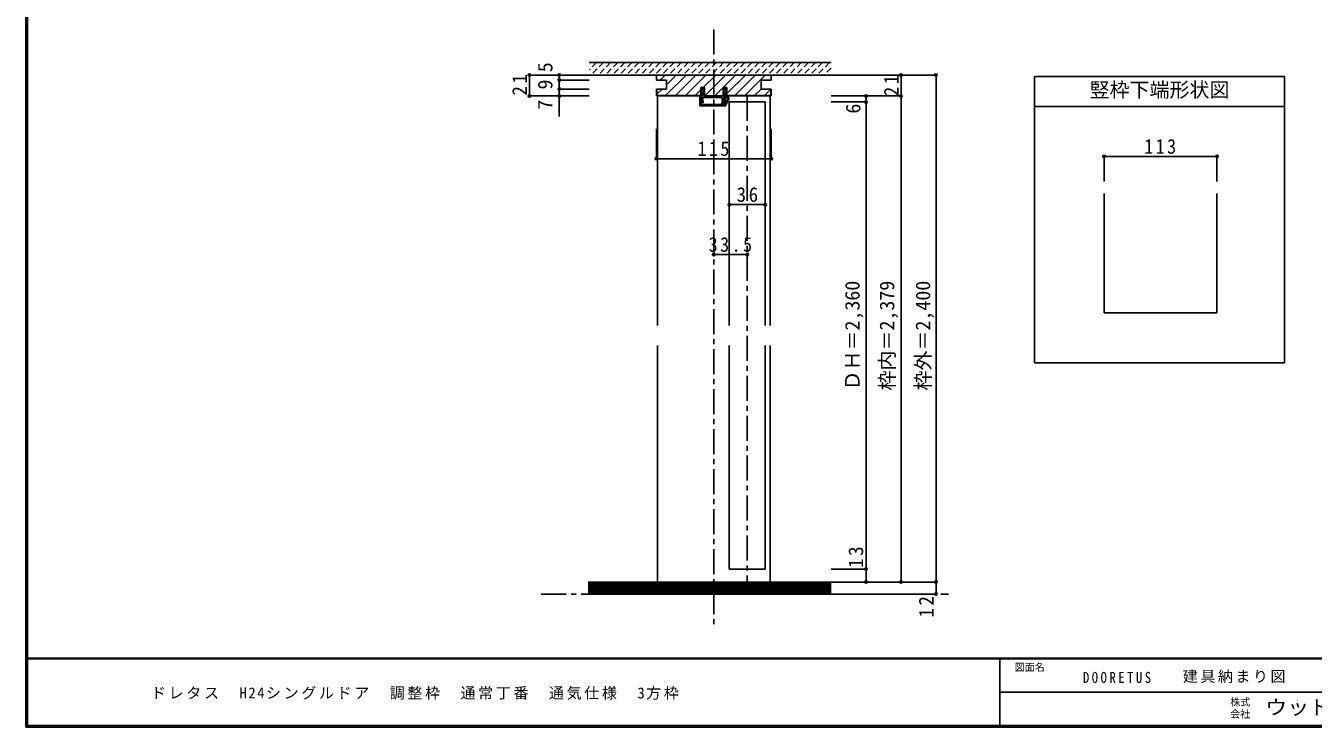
# Model space of a CAD drawing. Units: millimetres at full size, sheet at 1:5. Extents: x -973 to 977, y -718 to 696.
# Drawn here: x -973 to 316, y -701 to 1 of the extents above; entities that cross this region are included whole.
import ezdxf
from ezdxf.enums import TextEntityAlignment as Align

# ---------------------------------------------------------------- set-up
doc = ezdxf.new("R2010")
doc.units = ezdxf.units.MM
doc.header["$LTSCALE"] = 5
doc.header["$PDMODE"] = 32
doc.header["$PDSIZE"] = 2.5
doc.linetypes.add('CHAIN1', pattern=[8, 5, -1, 1, -1])
doc.linetypes.add('DASHED1', pattern=[1.8, 1.2, -0.6])
for name, color, linetype in [('0-0_補助線', 7, 'Continuous'), ('0-1_通り芯', 4, 'DASHED1'), ('0-3_仕上げ', 7, 'Continuous'), ('0-4_枠', 3, 'Continuous'), ('0-6_扉', 6, 'Continuous'), ('0-A_文字', 3, 'Continuous'), ('0-B_寸法', 7, 'Continuous'), ('F-0_補助線', 7, 'Continuous'), ('F-1_枠', 6, 'Continuous'), ('F-A_文字', 7, 'Continuous')]:
    doc.layers.add(name, color=color, linetype=linetype)
doc.styles.add('ＭＳ ゴシック', font='')
doc.styles.get('ＭＳ ゴシック').set_extended_font_data('MS Gothic')

msp = doc.modelspace()

# ---------------------------------------------------------------- linework, layer by layer
at = {"layer": '0-0_補助線', "color": 3}
for p, q in [((-342.047, -48), (-342.047, -53)), ((-227.047, -48), (-342.047, -48)), ((-227.047, -48), (-227.047, -53)), ((-332.047, -53), (-342.047, -53)), ((-332.047, -62), (-342.047, -62)), ((-342.047, -62), (-342.047, -69)), ((-332.047, -53), (-332.047, -62)), ((-271.526, -60.5), (-275.226, -60.5)), ((-275.226, -69), (-275.226, -60.5)), ((-271.526, -60.5), (-271.526, -69)), ((-237.047, -53), (-237.047, -62)), ((-237.047, -53), (-227.047, -53)), ((-227.047, -62), (-237.047, -62)), ((-227.547, -68.5), (-227.547, -62)), ((-227.047, -69), (-227.047, -62)), ((-342.047, -69), (-297.526, -69)), ((-275.226, -69), (-293.826, -69)), ((-227.547, -68.5), (-271.526, -68.5)), ((-227.047, -69), (-271.526, -69))]:
    msp.add_line(p, q, dxfattribs=at)
at = {"layer": '0-0_補助線', "color": 4}
for p, q in [((-338.133, -53), (-333.133, -48)), ((-332.834, -68.5), (-312.334, -48)), ((-331.047, -56.813), (-322.234, -48)), ((-322.935, -68.5), (-302.435, -48)), ((-313.035, -68.5), (-292.535, -48)), ((-295.136, -60.5), (-282.636, -48)), ((-293.236, -68.5), (-272.736, -48)), ((-283.337, -68.5), (-262.837, -48)), ((-271.526, -66.589), (-252.937, -48)), ((-263.538, -68.5), (-243.038, -48)), ((-253.638, -68.5), (-233.138, -48)), ((-341.547, -67.314), (-336.234, -62)), ((-303.136, -68.5), (-297.526, -62.891)), ((-243.739, -68.5), (-237.239, -62)), ((-233.839, -68.5), (-227.547, -62.208)), ((-342.047, -131.745), (-342.047, -101.883)), ((-227.047, -131.745), (-227.047, -101.883)), ((-342.047, -131.745), (-227.047, -131.745)), ((106.19, -129.5), (219.19, -129.5)), ((106.19, -129.5), (106.19, -154.5)), ((219.19, -129.5), (219.19, -154.5))]:
    msp.add_line(p, q, dxfattribs=at)
at = {"layer": '0-0_補助線'}
for p, q in [((-274.926, -64.5), (-273.426, -61.5)), ((-273.426, -61.5), (-271.526, -64.5)), ((-298.676, -78), (-298.676, -69.3)), ((-298.151, -69.102), (-296.701, -71.002)), ((-296.376, -64.5), (-297.526, -64.5)), ((-296.926, -71.5), (-297.176, -71.5)), ((-297.164, -71.887), (-296.69, -73.605)), ((-296.876, -71.5), (-296.626, -71.5)), ((-296.376, -69), (-296.376, -64.5)), ((-295.875, -72.334), (-295.562, -73.195)), ((-295.426, -71), (-295.426, -71.5)), ((-276.676, -70.5), (-294.926, -70.5)), ((-274.176, -69), (-294.876, -69)), ((-275.626, -73.969), (-276.445, -76.592)), ((-276.176, -71), (-276.176, -72.96)), ((-274.331, -74.517), (-275.108, -77.009)), ((-274.926, -64.5), (-274.176, -64.5)), ((-274.776, -70.5), (-274.776, -72.837)), ((-273.676, -70.5), (-274.776, -70.5)), ((-273.376, -71.5), (-274.629, -72.703)), ((-274.226, -73.5), (-274.176, -73.5)), ((-274.176, -64.5), (-274.176, -69)), ((-274.176, -77.5), (-274.176, -73.5)), ((-273.676, -69.7), (-273.676, -70.5)), ((-272.676, -69.7), (-273.676, -69.7)), ((-271.176, -70.4), (-273.676, -70.4)), ((-272.676, -71.5), (-273.376, -71.5)), ((-272.676, -69.7), (-272.676, -64.5)), ((-272.676, -64.5), (-271.526, -64.5)), ((-271.176, -69.7), (-272.676, -69.7)), ((-272.676, -78.5), (-272.676, -71.5)), ((-270.192, -71.991), (-272.676, -76.94)), ((-269.567, -72.305), (-272.676, -78.5)), ((-297.676, -79), (-273.176, -79)), ((-274.176, -77.5), (-297.176, -77.5))]:
    msp.add_line(p, q, dxfattribs=at)
at = {"layer": '0-0_補助線', "color": 6}
msp.add_line((-269.047, -75), (-233.047, -75), dxfattribs=at)
at = {"layer": '0-0_補助線', "color": 3}
for points in [[(-341.547, -62), (-341.547, -68.5), (-297.526, -68.5)], [(-293.826, -69), (-293.826, -60.5), (-297.526, -60.5), (-297.526, -69)]]:
    msp.add_lwpolyline(points, dxfattribs=at)
at = {"layer": '0-0_補助線'}
for points in [[(-294.126, -64.5), (-295.626, -61.5), (-297.526, -64.5)], [(-297.176, -77.5), (-297.176, -75.4), (-295.176, -75.4), (-295.176, -74.2), (-297.176, -74.2), (-297.176, -71.5)], [(-296.376, -69), (-296.626, -69), (-296.626, -71.5)], [(-294.126, -64.5), (-294.876, -64.5), (-294.876, -69)]]:
    msp.add_lwpolyline(points, dxfattribs=at)
for centre, radius, start, end in [((-298.376, -69.3), 0.3, 41.34778, 180), ((-296.876, -71.8), 0.3, 90, 196.79003), ((-296.926, -71.2), 0.3, 270, 41.34778), ((-296.126, -73.4), 0.6, 196.79003, 270), ((-296.126, -73.4), 0.6, 270, 23.33765), ((-296.426, -71.5), 1, 303.47738, 0), ((-294.926, -71), 0.5, 90, 180), ((-276.676, -71), 0.5, 0, 90), ((-275.776, -76.8), 0.7, 162.67017, 342.67017), ((-274.976, -72.96), 1.2, 180, 237.21126), ((-273.976, -72.837), 0.8, 180, 221.40962), ((-274.226, -73), 0.5, 143.61521, 270), ((-275.476, -74.16), 1.2, 342.67017, 41.40962), ((-271.176, -71.5), 1.8, 333.42485, 90), ((-271.176, -71.5), 1.1, 333.42485, 90), ((-297.676, -78), 1, 180, 270), ((-273.176, -78.5), 0.5, 270, 0)]:
    msp.add_arc(centre, radius, start, end, dxfattribs=at)
for p in [(106.19, -129.5), (219.19, -129.5), (-342.047, -131.745), (-227.047, -131.745)]:
    msp.add_point(p, dxfattribs=at)
at = {"layer": '0-1_通り芯', "linetype": 'CHAIN1'}
for p, q in [((-284.547, -2.5), (-284.547, -598.742)), ((-251.047, -69), (-251.047, -555.5)), ((-457.354, -567.5), (-49.599, -567.5))]:
    msp.add_line(p, q, dxfattribs=at)
at = {"layer": '0-1_通り芯'}
for p, q in [((-401.989, -35.5), (-409.2, -42.711)), ((-394.918, -35.5), (-407.418, -48)), ((-387.847, -35.5), (-400.347, -48)), ((-380.776, -35.5), (-393.276, -48)), ((-373.705, -35.5), (-386.205, -48)), ((-366.634, -35.5), (-379.134, -48)), ((-359.563, -35.5), (-372.063, -48)), ((-352.492, -35.5), (-364.992, -48)), ((-345.421, -35.5), (-357.921, -48)), ((-338.35, -35.5), (-350.85, -48)), ((-331.279, -35.5), (-343.779, -48)), ((-324.208, -35.5), (-336.708, -48)), ((-317.136, -35.5), (-329.636, -48)), ((-310.065, -35.5), (-322.565, -48)), ((-302.994, -35.5), (-315.494, -48)), ((-295.923, -35.5), (-308.423, -48)), ((-288.852, -35.5), (-301.352, -48)), ((-281.781, -35.5), (-294.281, -48)), ((-274.71, -35.5), (-287.21, -48)), ((-267.639, -35.5), (-280.139, -48)), ((-260.568, -35.5), (-273.068, -48)), ((-253.497, -35.5), (-265.997, -48)), ((-246.426, -35.5), (-258.926, -48)), ((-239.355, -35.5), (-251.855, -48)), ((-232.284, -35.5), (-244.784, -48)), ((-225.213, -35.5), (-237.713, -48)), ((-218.142, -35.5), (-230.642, -48)), ((-211.07, -35.5), (-223.57, -48)), ((-203.999, -35.5), (-216.499, -48)), ((-196.928, -35.5), (-209.428, -48)), ((-189.857, -35.5), (-202.357, -48)), ((-182.786, -35.5), (-195.286, -48)), ((-175.715, -35.5), (-188.215, -48)), ((-168.644, -35.5), (-181.144, -48)), ((-167.101, -41.029), (-174.073, -48))]:
    msp.add_line(p, q, dxfattribs=at)
at = {"layer": '0-1_通り芯', "color": 2, "linetype": 'Continuous'}
for p, q in [((-409.2, -35.5), (-167.101, -35.5)), ((-409.2, -48), (-167.101, -48))]:
    msp.add_line(p, q, dxfattribs=at)
at = {"layer": '0-3_仕上げ', "color": 2}
for p, q in [((-167.101, -555.5), (-410.459, -555.5)), ((-167.101, -567.5), (-410.459, -567.5))]:
    msp.add_line(p, q, dxfattribs=at)
at = {"layer": '0-3_仕上げ'}
for p, q in [((-167.101, -557), (-410.459, -557)), ((-167.101, -558.5), (-410.459, -558.5)), ((-167.101, -560), (-410.459, -560)), ((-167.101, -561.5), (-410.459, -561.5)), ((-167.101, -563), (-410.459, -563)), ((-167.101, -564.5), (-410.459, -564.5)), ((-167.101, -566), (-410.459, -566))]:
    msp.add_line(p, q, dxfattribs=at)
at = {"layer": '0-4_枠', "color": 4}
for p, q in [((-341.047, -69), (-341.047, -298.75)), ((-228.047, -69), (-228.047, -298.75)), ((-341.047, -318.75), (-341.047, -555.5)), ((-228.047, -318.75), (-228.047, -555.5))]:
    msp.add_line(p, q, dxfattribs=at)
at = {"layer": '0-4_枠'}
for p, q in [((106.19, -166.432), (106.19, -286.007)), ((219.19, -166.432), (219.19, -286.007)), ((106.19, -286.007), (219.19, -286.007))]:
    msp.add_line(p, q, dxfattribs=at)
at = {"layer": '0-6_扉'}
for p, q in [((-269.047, -75), (-269.047, -298.75)), ((-233.047, -75), (-233.047, -298.75)), ((-269.047, -318.75), (-269.047, -542.5)), ((-233.047, -318.75), (-233.047, -542.5)), ((-233.047, -542.5), (-269.047, -542.5))]:
    msp.add_line(p, q, dxfattribs=at)
at = {"layer": '0-A_文字'}
for p, q in [((36.653, -49.5), (36.653, -336.007)), ((286.653, -49.5), (36.653, -49.5)), ((286.653, -49.5), (286.653, -336.007)), ((286.653, -79.5), (36.653, -79.5)), ((286.653, -336.007), (36.653, -336.007))]:
    msp.add_line(p, q, dxfattribs=at)
at = {"layer": '0-B_寸法', "color": 4}
for p, q in [((-469.2, -48), (-409.2, -48)), ((-469.2, -48), (-469.2, -69)), ((-439.2, -48), (-439.2, -89.609)), ((-62.101, -48), (-167.101, -48)), ((-97.101, -48), (-97.101, -555.5)), ((-62.101, -48), (-62.101, -567.5)), ((-439.2, -53), (-409.2, -53)), ((-439.2, -62), (-409.2, -62)), ((-469.2, -69), (-409.2, -69)), ((-97.101, -69), (-167.101, -69)), ((-132.101, -75), (-167.101, -75)), ((-132.101, -69), (-132.101, -555.5)), ((-269.047, -177.691), (-233.047, -177.691)), ((-251.047, -227.691), (-284.547, -227.691)), ((-132.101, -542.5), (-167.101, -542.5)), ((-62.101, -555.5), (-167.101, -555.5)), ((-62.101, -567.5), (-167.101, -567.5))]:
    msp.add_line(p, q, dxfattribs=at)
at = {"layer": '0-B_寸法'}
for p in [(-469.2, -48), (-439.2, -48), (-97.101, -48), (-62.101, -48), (-439.2, -53), (-439.2, -62), (-469.2, -69), (-439.2, -69), (-132.101, -69), (-132.101, -75), (-97.101, -69), (-269.047, -177.691), (-233.047, -177.691), (-284.547, -227.691), (-251.047, -227.691), (-132.101, -542.5), (-132.101, -555.5), (-97.101, -555.5), (-62.101, -555.5), (-62.101, -567.5)]:
    msp.add_point(p, dxfattribs=at)
at = {"layer": 'F-1_枠'}
for p, q in [((-973.347, 695.833), (-973.347, -700.833)), ((-972.514, 695.833), (-972.514, -700.833)), ((-971.68, 695.833), (-971.68, -700.833)), ((976.653, -631.667), (-973.347, -631.667)), ((976.653, -632.5), (-973.347, -632.5)), ((1.653, -632.5), (1.653, -699.167)), ((1.653, -665.833), (974.986, -665.834)), ((976.653, -699.167), (-973.347, -699.167)), ((976.653, -700), (-973.347, -700)), ((976.653, -700.833), (-973.347, -700.833))]:
    msp.add_line(p, q, dxfattribs=at)

# ---------------------------------------------------------------- texts
at = {"layer": '0-0_補助線', "char_height": 14.66, "attachment_point": 7, "style": 'ＭＳ ゴシック'}
for s, insert in [('\\T1.27;\\W0.9;115', (-300.797, -129.245)), ('\\T1.27;\\W0.9;113', (146.44, -127))]:
    msp.add_mtext(s, dxfattribs=dict(at, insert=insert))
at = {"layer": '0-A_文字', "color": 7, "style": 'ＭＳ ゴシック'}
msp.add_text('竪枠下端形状図', height=14.66, dxfattribs=at).set_placement((91.653, -74.5), align=Align.BOTTOM_LEFT)
at = {"layer": '0-B_寸法', "style": 'ＭＳ ゴシック'}
for s, p in [('5', (-441.7, -45.223)), ('9', (-441.7, -62.5)), ('7', (-441.7, -82.77)), ('6', (-133.351, -86.623)), ('ＤＨ＝2,360', (-134.139, -363.75)), ('枠内＝2,379', (-99.459, -363.75)), ('枠外＝2,400', (-63.444, -363.75))]:
    msp.add_text(s, height=14.66, rotation=90, dxfattribs=at).set_placement(p, align=Align.BOTTOM_LEFT)
at = {"layer": '0-B_寸法', "char_height": 14.66, "attachment_point": 7, "rotation": 90, "style": 'ＭＳ ゴシック'}
for s, insert in [('\\T1.27;\\W0.95;21', (-471.7, -68.588)), ('\\T1.27;\\W0.95;21', (-99.601, -69.194)), ('\\T1.27;\\W0.95;13', (-134.81, -541.32)), ('\\T1.27;\\W0.95;12', (-64.601, -591.091))]:
    msp.add_mtext(s, dxfattribs=dict(at, insert=insert))
at = {"layer": '0-B_寸法', "char_height": 14.66, "attachment_point": 7, "style": 'ＭＳ ゴシック'}
for s, insert in [('\\T1.27;\\W0.95;36', (-261.672, -175.191)), ('\\T1.28;\\W0.9;33.5', (-289.672, -225.191))]:
    msp.add_mtext(s, dxfattribs=dict(at, insert=insert))
at = {"layer": 'F-0_補助線', "char_height": 11, "attachment_point": 7, "style": 'ＭＳ ゴシック'}
for s, insert in [('\\T1.17;建具納まり図', (184.986, -656.667)), ('\\T1.39;\\W0.85;DOORETUS', (84.986, -656.667))]:
    msp.add_mtext(s, dxfattribs=dict(at, insert=insert))
at = {"layer": 'F-A_文字', "style": 'ＭＳ ゴシック'}
for s, p in [('図面名', (16.653, -646.667)), ('株式', (232.486, -681.5)), ('会社', (232.486, -693.5))]:
    msp.add_text(s, height=7.331, dxfattribs=at).set_placement(p, align=Align.BOTTOM_LEFT)
at = {"layer": 'F-A_文字', "style": 'ＭＳ ゴシック', "width": 1.1}
msp.add_text('ウッドワン・・・', height=14.66, dxfattribs=at).set_placement((267.486, -692.5), align=Align.BOTTOM_LEFT)
at = {"layer": 'F-A_文字', "insert": (-847.938, -673.333), "char_height": 11, "attachment_point": 7, "style": 'ＭＳ ゴシック'}
msp.add_mtext('\\T1.18;ドレタス\u3000H24シングルドア\u3000調整枠\u3000通常丁番\u3000通気仕様\u30003方枠', dxfattribs=at)

doc.saveas('drawing.dxf')
